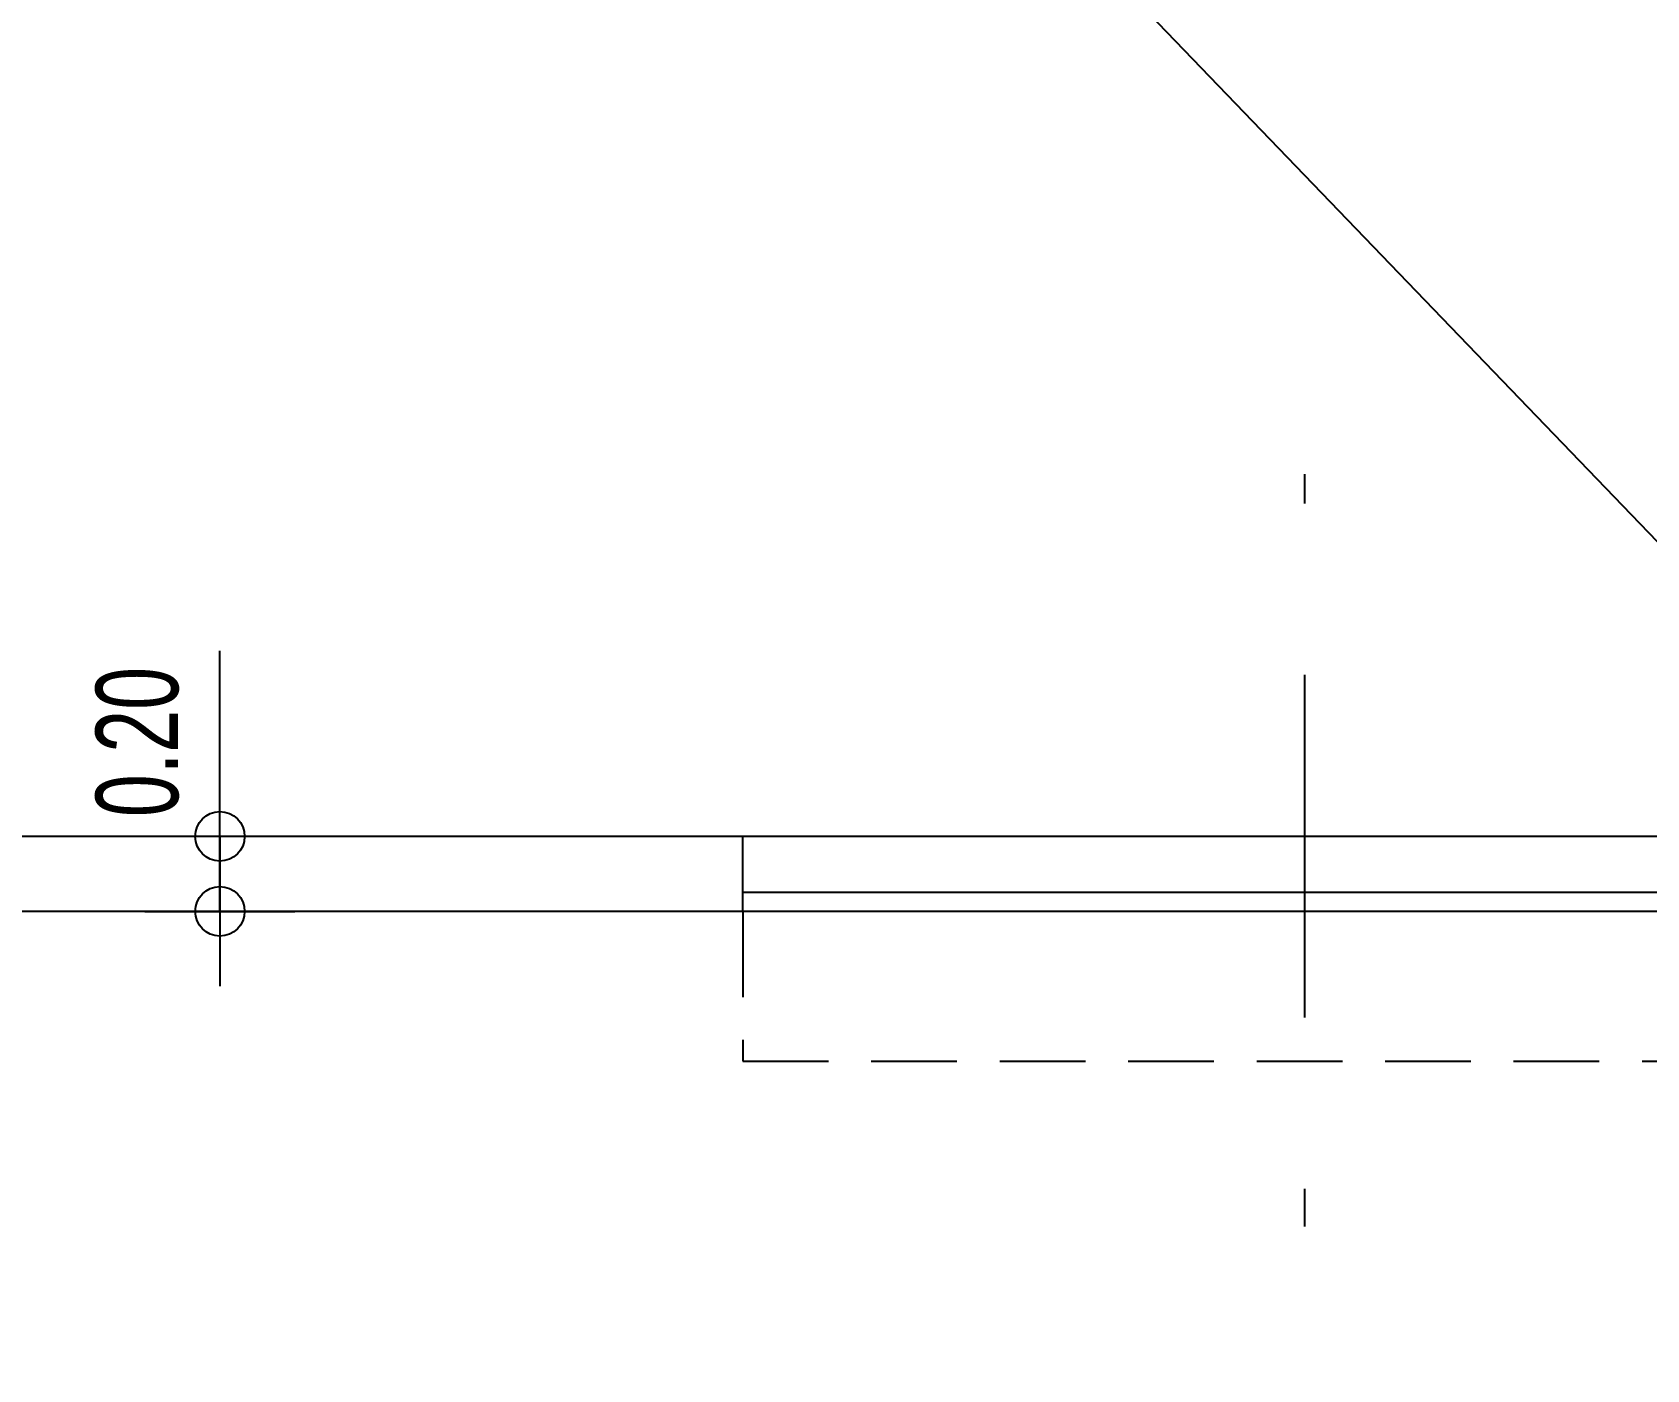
# Model space of a CAD drawing. Header units: metres. Extents: x 0 to 132, y -109 to 310.
# Drawn here: x 16.922 to 21.231, y 248.701 to 252.269 of the extents above; entities that cross this region are included whole.
import ezdxf

# ---------------------------------------------------------------- set-up
doc = ezdxf.new("R2010")
doc.units = ezdxf.units.M
doc.header["$LTSCALE"] = 0.036
doc.linetypes.add('DASHDOTX2', pattern=[50.8, 25.4, -12.7, 0, -12.7])
doc.linetypes.add('HIDDEN', pattern=[9.525, 6.35, -3.175])
doc.layers.get('Defpoints').update_dxf_attribs({"color": 252})
doc.layers.add('arxitek doma', color=254, linetype='Continuous')
doc.layers.add('DIMBLK', color=252, linetype='Continuous')
doc.styles.add('COMU-C', font='ugcompl.shx', dxfattribs={"width": 0.7})
doc.dimstyles.new('Copy of CADWDOT', dxfattribs={"dimscale": 0.1, "dimtxt": 2.2, "dimasz": 0.08, "dimexe": 2, "dimexo": 0, "dimgap": 0.09, "dimtad": 0, "dimrnd": 0.001, "dimzin": 0, "dimdsep": 46, "dimtxsty": 'COMU-C', "dimblk": 'ARTDIM', "dimcen": 0, "dimdle": 0.05, "dimse1": 1, "dimse2": 1, "dimclrd": 11, "dimclrt": 11, "dimadec": 0, "dimazin": 0, "dimtfac": 1, "dimtmove": 0, "dimatfit": 3, "dimldrblk": 'ARTDIM', "dimfxl": 1, "dimtvp": 0.9999, "dimtolj": 1, "dimtzin": 0, "dimarcsym": 0})

# ---------------------------------------------------------------- blocks, each defined once
blk = doc.blocks.new('ARTDIM')
at = {"layer": 'DIMBLK'}
for p, q in [((0, -24.9975), (0, 24.9975)), ((-24.9975, 0), (24.9975, 0))]:
    blk.add_line(p, q, dxfattribs=at)
blk.add_circle((0, 0), 8.25, dxfattribs=at)
blk = doc.blocks.new('*D1162')
at = {"layer": 'arxitek doma', "color": 11, "lineweight": -2}
for p, q in [((17.4229, 250.1236), (17.4229, 250.619)), ((17.4229, 249.9316), (17.4229, 250.1156))]:
    blk.add_line(p, q, dxfattribs=at)
at = {"layer": 'Defpoints', "color": 0, "transparency": 16777216}
for p in [(17.4229, 250.1236), (18.6182, 250.1236), (18.6182, 249.9236)]:
    blk.add_point(p, dxfattribs=at)
at = {"layer": 'arxitek doma', "color": 11, "lineweight": -2, "xscale": 0.008, "yscale": 0.008, "zscale": 0.008}
for p, rotation in [((17.4229, 250.1236), 90), ((17.4229, 249.9236), 270)]:
    blk.add_blockref('ARTDIM', p, dxfattribs=dict(at, rotation=rotation))
at = {"layer": 'arxitek doma', "color": 11, "insert": (17.203, 250.3753), "char_height": 0.22, "attachment_point": 5, "rotation": 90, "style": 'COMU-C'}
blk.add_mtext('\\A1;0.20', dxfattribs=at)

msp = doc.modelspace()

# ---------------------------------------------------------------- linework, layer by layer
at = {"layer": 'arxitek doma'}
for p, q in [((11.777, 260.755), (21.8493, 250.2978)), ((22.0182, 250.1236), (15.2182, 250.1236)), ((18.8182, 249.9236), (18.8182, 250.1236)), ((22.0182, 249.9736), (18.8182, 249.9736)), ((22.0182, 249.9236), (15.2182, 249.9236))]:
    msp.add_line(p, q, dxfattribs=at)
at = {"layer": 'arxitek doma', "linetype": 'DASHDOTX2'}
msp.add_line((20.3182, 247.7115), (20.3182, 251.09), dxfattribs=at)
at = {"layer": 'arxitek doma', "linetype": 'HIDDEN'}
for p, q in [((18.8182, 249.9236), (18.8182, 249.5236)), ((18.8182, 249.5236), (22.0182, 249.5236))]:
    msp.add_line(p, q, dxfattribs=at)

# ---------------------------------------------------------------- dimensions: what is measured, and where the dimension line sits
at = {"layer": 'arxitek doma'}
dim = msp.add_linear_dim(base=(17.4229, 250.1236), p1=(18.6182, 249.9236), p2=(18.6182, 250.1236), angle=90, dimstyle='Copy of CADWDOT', dxfattribs=at)
dim.commit()
dim.dimension.update_dxf_attribs({"geometry": '*D1162', "text_midpoint": (17.203, 250.3753)})

doc.saveas('drawing.dxf')
